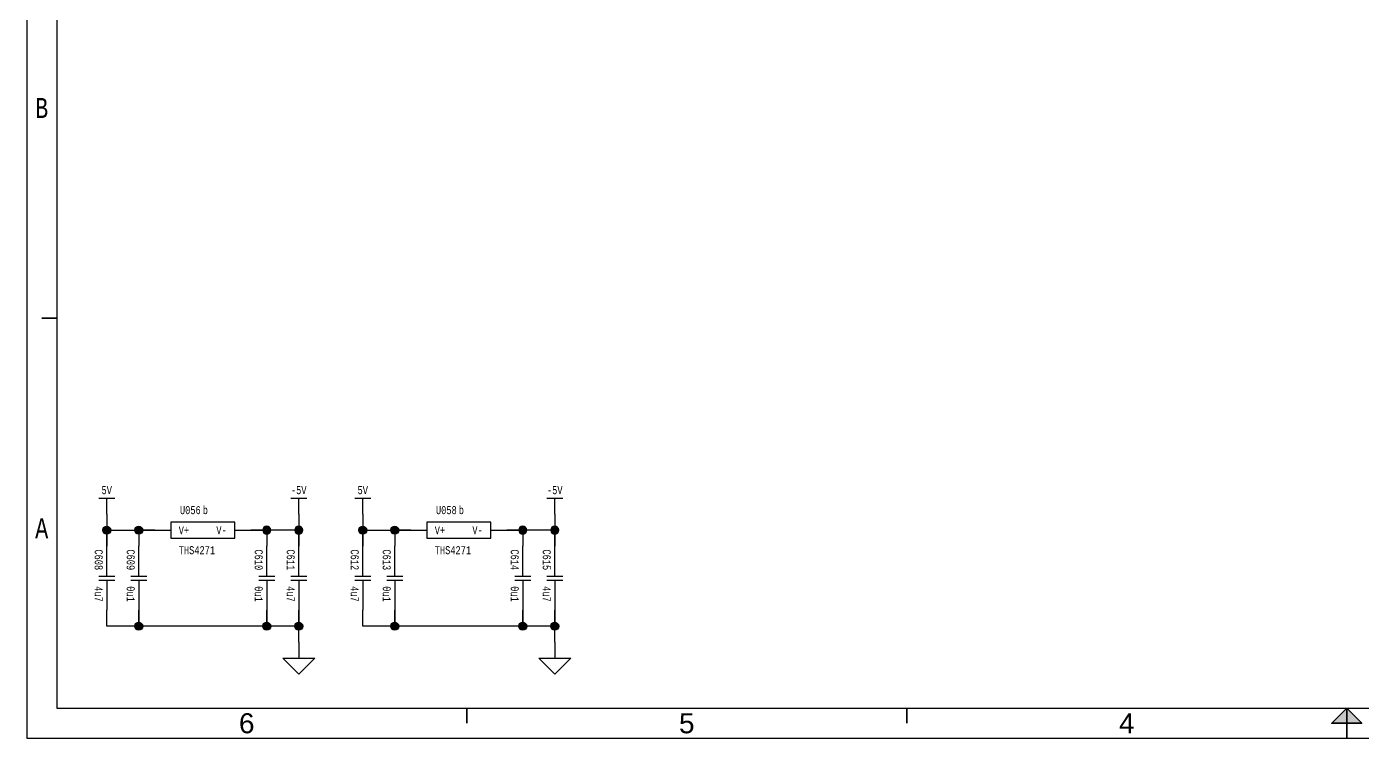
# Paper-space layout '28' of a CAD drawing. Header units: inches. Extents: x 0.2 to 16.8, y 0.2 to 10.8.
# Drawn here: x 0.25 to 8.6, y 0.25 to 4.69 of the extents above; entities that cross this region are included whole.
import ezdxf
from ezdxf.enums import TextEntityAlignment as Align

# ---------------------------------------------------------------- set-up
doc = ezdxf.new("R2010")
doc.units = ezdxf.units.IN
doc.header["$MEASUREMENT"] = 0
for name, color, linetype in [('BORDER', 13, 'Continuous'), ('COMPONENT', 14, 'Continuous'), ('SIGNAL', 84, 'Continuous'), ('TEXT', 252, 'Continuous')]:
    doc.layers.add(name, color=color, linetype=linetype)
doc.styles.add('Monotxt_75', font='monotxt.shx', dxfattribs={"width": 0.75})
doc.styles.get("Standard").update_dxf_attribs({"font": 'arial.ttf'})

# ---------------------------------------------------------------- blocks, each defined once
blk = doc.blocks.new('ANSI B Frame')
at = {"layer": 'BORDER', "lineweight": 35}
h = blk.add_hatch(color=256, dxfattribs=at)
h.dxf.hatch_style = 1
h.paths.add_polyline_path([(8.59375, 0.34375), (8.5, 0.34375), (8.5, 0.4375)])
h.paths.add_polyline_path([(8.5, 0.4375), (8.5, 0.34375), (8.40625, 0.34375)])
at = {"layer": 'BORDER'}
for points in [[(0.25, 0.25), (16.75, 0.25), (16.75, 10.75), (0.25, 10.75)], [(0.4375, 0.4375), (16.5625, 0.4375), (16.5625, 10.5625), (0.4375, 10.5625)]]:
    blk.add_lwpolyline(points, close=True, dxfattribs=at)
at = {"layer": 'BORDER', "lineweight": 35}
for points in [[(0.34375, 2.875), (0.4375, 2.875)], [(3, 0.34375), (3, 0.4375)], [(5.75, 0.34375), (5.75, 0.4375)], [(8.5, 0.4375), (8.5, 0.25)]]:
    blk.add_lwpolyline(points, dxfattribs=at)
blk.add_lwpolyline([(8.5, 0.4375), (8.59375, 0.34375), (8.40625, 0.34375)], close=True, dxfattribs=at)
at = {"layer": 'BORDER', "style": 'Monotxt_75', "width": 0.75}
for s, p in [('B', (0.34375, 4.1875)), ('A', (0.34375, 1.5625))]:
    blk.add_text(s, height=0.125, dxfattribs=at).set_placement(p, align=Align.MIDDLE_CENTER)
at = {"layer": 'BORDER', "flags": 8}
for tag, p in [('ZN6', (1.625, 10.65787)), ('ZN5', (4.375, 10.66009)), ('ZN4', (7.125, 10.65625)), ('ZN3', (9.875, 10.65796)), ('ZN2', (12.625, 10.65574)), ('ZN1', (15.375, 10.65574)), ('ZN6', (1.625, 0.34375)), ('ZN5', (4.375, 0.34375)), ('ZN4', (7.125, 0.34375)), ('ZN3', (9.875, 0.34375)), ('ZN2', (12.625, 0.34375)), ('ZN1', (15.375, 0.34375))]:
    blk.add_attdef(tag, text='', height=0.125, dxfattribs=at).set_placement(p, align=Align.MIDDLE_CENTER)
at = {"layer": 'TEXT', "style": 'Monotxt_75', "width": 0.75, "flags": 8}
for tag, height, p in [('DESRP', 0.0625, (13.625, 1)), ('DWG_NO', 0.1875, (13.9625, 0.7125))]:
    blk.add_attdef(tag, text='', height=height, dxfattribs=at).set_placement(p, align=Align.MIDDLE_LEFT)
for tag, height, p in [('SHTSZ', 0.1875, (13.7375, 0.7125)), ('REV', 0.1875, (16.4125, 0.7125)), ('SCALE', 0.0625, (14.15625, 0.5)), ('REVDATE', 0.0625, (15.11875, 0.5)), ('CURRSHT', 0.0625, (16.0625, 0.5)), ('LASTSHT', 0.0625, (16.4375, 0.5))]:
    blk.add_attdef(tag, text='', height=height, dxfattribs=at).set_placement(p, align=Align.MIDDLE_CENTER)
blk = doc.blocks.new('SUPPLY_BUS')
for points in [[(0, 0), (0.05, 0)], [(0.05, 0.025), (0.05, -0.025)]]:
    blk.add_lwpolyline(points)
blk = doc.blocks.new('FLOAT_GND')
blk.add_lwpolyline([(0, 0), (0, -0.05)])
blk.add_lwpolyline([(-0.05, -0.05), (0.05, -0.05), (0, -0.1)], close=True)
blk = doc.blocks.new('CONNECT')
blk.add_hatch(color=256).paths.add_polyline_path([(0.0125, 0, 1), (-0.0125, 0, 1)])
blk.add_circle((0, 0), 0.0125)
blk = doc.blocks.new('CAP')
for points in [[(0, 0.0125), (0, 0.2)], [(-0.05, 0.0125), (0.05, 0.0125)], [(-0.05, -0.0125), (0.05, -0.0125)], [(0, -0.0125), (0, -0.2)]]:
    blk.add_lwpolyline(points)
at = {"layer": 'TEXT', "style": 'Monotxt_75', "width": 0.75, "flags": 8}
blk.add_attdef('REFID', text='', height=0.05, rotation=270, dxfattribs=at).set_placement((-0.025, 0.05), align=Align.TOP_RIGHT)
blk.add_attdef('VALUE', text='', height=0.05, rotation=270, dxfattribs=at).set_placement((-0.025, -0.05), align=Align.TOP_LEFT)
blk = doc.blocks.new('OPAMP_GEN_PWR')
for points in [[(-0.3, 0), (-0.2, 0)], [(0.2, 0), (0.3, 0)]]:
    blk.add_lwpolyline(points)
blk.add_lwpolyline([(-0.2, -0.05), (0.2, -0.05), (0.2, 0.05), (-0.2, 0.05)], close=True)
at = {"layer": 'TEXT', "style": 'Monotxt_75', "width": 0.75}
blk.add_text('V+', height=0.05, dxfattribs=at).set_placement((-0.15, 0), align=Align.MIDDLE_LEFT)
blk.add_text('V-', height=0.05, dxfattribs=at).set_placement((0.15, 0), align=Align.MIDDLE_RIGHT)
at = {"layer": 'TEXT', "style": 'Monotxt_75', "width": 0.75, "flags": 8}
for tag, p in [('REFID', (-0.0125, 0.1)), ('VP', (-0.225, 0.025))]:
    blk.add_attdef(tag, text='', height=0.05, dxfattribs=at).set_placement(p, align=Align.RIGHT)
for tag, p in [('INST', (0, 0.1)), ('VN', (0.225, 0.025))]:
    blk.add_attdef(tag, p, '', height=0.05, dxfattribs=at)
blk.add_attdef('MFGPN', text='', height=0.05, dxfattribs=at).set_placement((-0.15, -0.1), align=Align.TOP_LEFT)

psp = doc.layouts.new('28')

# ---------------------------------------------------------------- linework, layer by layer
at = {"layer": 'SIGNAL'}
for points in [[(0.75, 1.65), (0.75, 1.45), (0.75, 1.55), (1.05, 1.55), (0.95, 1.55), (0.95, 1.45)], [(1.95, 1.65), (1.95, 1.45), (1.95, 1.55), (1.65, 1.55), (1.75, 1.55), (1.75, 1.45)], [(2.35, 1.65), (2.35, 1.45), (2.35, 1.55), (2.65, 1.55), (2.55, 1.55), (2.55, 1.45)], [(3.55, 1.65), (3.55, 1.45), (3.55, 1.55), (3.25, 1.55), (3.35, 1.55), (3.35, 1.45)], [(1.95, 0.85), (1.95, 1.05), (1.95, 0.95), (1.775, 0.95), (1.75, 0.975), (1.75, 1.05), (1.75, 0.95), (0.975, 0.95), (0.95, 0.975), (0.95, 1.05), (0.95, 0.95), (0.75, 0.95), (0.75, 1.05)], [(3.55, 0.85), (3.55, 1.05), (3.55, 0.95), (3.375, 0.95), (3.35, 0.975), (3.35, 1.05), (3.35, 0.95), (2.575, 0.95), (2.55, 0.975), (2.55, 1.05), (2.55, 0.95), (2.35, 0.95), (2.35, 1.05)]]:
    psp.add_lwpolyline(points, dxfattribs=at)

# ---------------------------------------------------------------- block references
ref = psp.add_blockref('ANSI B Frame', (0, 0))
ref.add_attrib('ZN4', '4', dxfattribs={"layer": 'BORDER', "height": 0.125}).set_placement((7.125, 0.3438), align=Align.MIDDLE_CENTER)
ref.add_attrib('ZN5', '5', dxfattribs={"layer": 'BORDER', "height": 0.125}).set_placement((4.375, 0.3438), align=Align.MIDDLE_CENTER)
ref.add_attrib('ZN6', '6', dxfattribs={"layer": 'BORDER', "height": 0.125}).set_placement((1.625, 0.3438), align=Align.MIDDLE_CENTER)
at = {"layer": 'COMPONENT', "xscale": 2, "yscale": 2, "zscale": 2, "rotation": 90}
for p in [(0.75, 1.65), (1.95, 1.65), (2.35, 1.65), (3.55, 1.65)]:
    psp.add_blockref('SUPPLY_BUS', p, dxfattribs=at)
at = {"layer": 'COMPONENT'}
for p, values in [((1.35, 1.55), {'REFID': 'U056', 'INST': 'b', 'MFGPN': 'THS4271'}), ((2.95, 1.55), {'REFID': 'U058', 'INST': 'b', 'MFGPN': 'THS4271'})]:
    psp.add_blockref('OPAMP_GEN_PWR', p, dxfattribs=at).add_auto_attribs(values)
ref = psp.add_blockref('CAP', (0.75, 1.25), dxfattribs=at)
ref.add_attrib('REFID', 'C608', dxfattribs={"layer": 'TEXT', "height": 0.05, "rotation": 270, "style": 'Monotxt_75', "width": 0.75}).set_placement((0.725, 1.3), align=Align.TOP_RIGHT)
ref.add_attrib('VALUE', '4u7', dxfattribs={"layer": 'TEXT', "height": 0.05, "rotation": 270, "style": 'Monotxt_75', "width": 0.75}).set_placement((0.725, 1.2), align=Align.TOP_LEFT)
ref = psp.add_blockref('CAP', (0.95, 1.25), dxfattribs=at)
ref.add_attrib('REFID', 'C609', dxfattribs={"layer": 'TEXT', "height": 0.05, "rotation": 270, "style": 'Monotxt_75', "width": 0.75}).set_placement((0.925, 1.3), align=Align.TOP_RIGHT)
ref.add_attrib('VALUE', '0u1', dxfattribs={"layer": 'TEXT', "height": 0.05, "rotation": 270, "style": 'Monotxt_75', "width": 0.75}).set_placement((0.925, 1.2), align=Align.TOP_LEFT)
ref = psp.add_blockref('CAP', (1.75, 1.25), dxfattribs=at)
ref.add_attrib('REFID', 'C610', dxfattribs={"layer": 'TEXT', "height": 0.05, "rotation": 270, "style": 'Monotxt_75', "width": 0.75}).set_placement((1.725, 1.3), align=Align.TOP_RIGHT)
ref.add_attrib('VALUE', '0u1', dxfattribs={"layer": 'TEXT', "height": 0.05, "rotation": 270, "style": 'Monotxt_75', "width": 0.75}).set_placement((1.725, 1.2), align=Align.TOP_LEFT)
ref = psp.add_blockref('CAP', (1.95, 1.25), dxfattribs=at)
ref.add_attrib('REFID', 'C611', dxfattribs={"layer": 'TEXT', "height": 0.05, "rotation": 270, "style": 'Monotxt_75', "width": 0.75}).set_placement((1.925, 1.3), align=Align.TOP_RIGHT)
ref.add_attrib('VALUE', '4u7', dxfattribs={"layer": 'TEXT', "height": 0.05, "rotation": 270, "style": 'Monotxt_75', "width": 0.75}).set_placement((1.925, 1.2), align=Align.TOP_LEFT)
ref = psp.add_blockref('CAP', (2.35, 1.25), dxfattribs=at)
ref.add_attrib('REFID', 'C612', dxfattribs={"layer": 'TEXT', "height": 0.05, "rotation": 270, "style": 'Monotxt_75', "width": 0.75}).set_placement((2.325, 1.3), align=Align.TOP_RIGHT)
ref.add_attrib('VALUE', '4u7', dxfattribs={"layer": 'TEXT', "height": 0.05, "rotation": 270, "style": 'Monotxt_75', "width": 0.75}).set_placement((2.325, 1.2), align=Align.TOP_LEFT)
ref = psp.add_blockref('CAP', (2.55, 1.25), dxfattribs=at)
ref.add_attrib('REFID', 'C613', dxfattribs={"layer": 'TEXT', "height": 0.05, "rotation": 270, "style": 'Monotxt_75', "width": 0.75}).set_placement((2.525, 1.3), align=Align.TOP_RIGHT)
ref.add_attrib('VALUE', '0u1', dxfattribs={"layer": 'TEXT', "height": 0.05, "rotation": 270, "style": 'Monotxt_75', "width": 0.75}).set_placement((2.525, 1.2), align=Align.TOP_LEFT)
ref = psp.add_blockref('CAP', (3.35, 1.25), dxfattribs=at)
ref.add_attrib('REFID', 'C614', dxfattribs={"layer": 'TEXT', "height": 0.05, "rotation": 270, "style": 'Monotxt_75', "width": 0.75}).set_placement((3.325, 1.3), align=Align.TOP_RIGHT)
ref.add_attrib('VALUE', '0u1', dxfattribs={"layer": 'TEXT', "height": 0.05, "rotation": 270, "style": 'Monotxt_75', "width": 0.75}).set_placement((3.325, 1.2), align=Align.TOP_LEFT)
ref = psp.add_blockref('CAP', (3.55, 1.25), dxfattribs=at)
ref.add_attrib('REFID', 'C615', dxfattribs={"layer": 'TEXT', "height": 0.05, "rotation": 270, "style": 'Monotxt_75', "width": 0.75}).set_placement((3.525, 1.3), align=Align.TOP_RIGHT)
ref.add_attrib('VALUE', '4u7', dxfattribs={"layer": 'TEXT', "height": 0.05, "rotation": 270, "style": 'Monotxt_75', "width": 0.75}).set_placement((3.525, 1.2), align=Align.TOP_LEFT)
at = {"layer": 'COMPONENT', "xscale": 2, "yscale": 2, "zscale": 2}
for p in [(1.95, 0.85), (3.55, 0.85)]:
    psp.add_blockref('FLOAT_GND', p, dxfattribs=at)
at = {"layer": 'SIGNAL', "yscale": 2, "zscale": 2}
for p, xscale in [((0.75, 1.55), 2), ((0.95, 1.55), 2), ((1.75, 1.55), -2), ((1.95, 1.55), -2), ((2.35, 1.55), 2), ((2.55, 1.55), 2), ((3.35, 1.55), -2), ((3.55, 1.55), -2), ((0.95, 0.95), 2), ((1.75, 0.95), 2), ((1.95, 0.95), 2), ((2.55, 0.95), 2), ((3.35, 0.95), 2), ((3.55, 0.95), 2)]:
    psp.add_blockref('CONNECT', p, dxfattribs=dict(at, xscale=xscale))

# ---------------------------------------------------------------- texts
at = {"layer": 'TEXT', "style": 'Monotxt_75', "width": 0.75}
for s, p in [('5V', (0.75, 1.775)), ('-5V', (1.95, 1.775)), ('5V', (2.35, 1.775)), ('-5V', (3.55, 1.775))]:
    psp.add_text(s, height=0.05, dxfattribs=at).set_placement(p, align=Align.CENTER)

doc.saveas('drawing.dxf')
